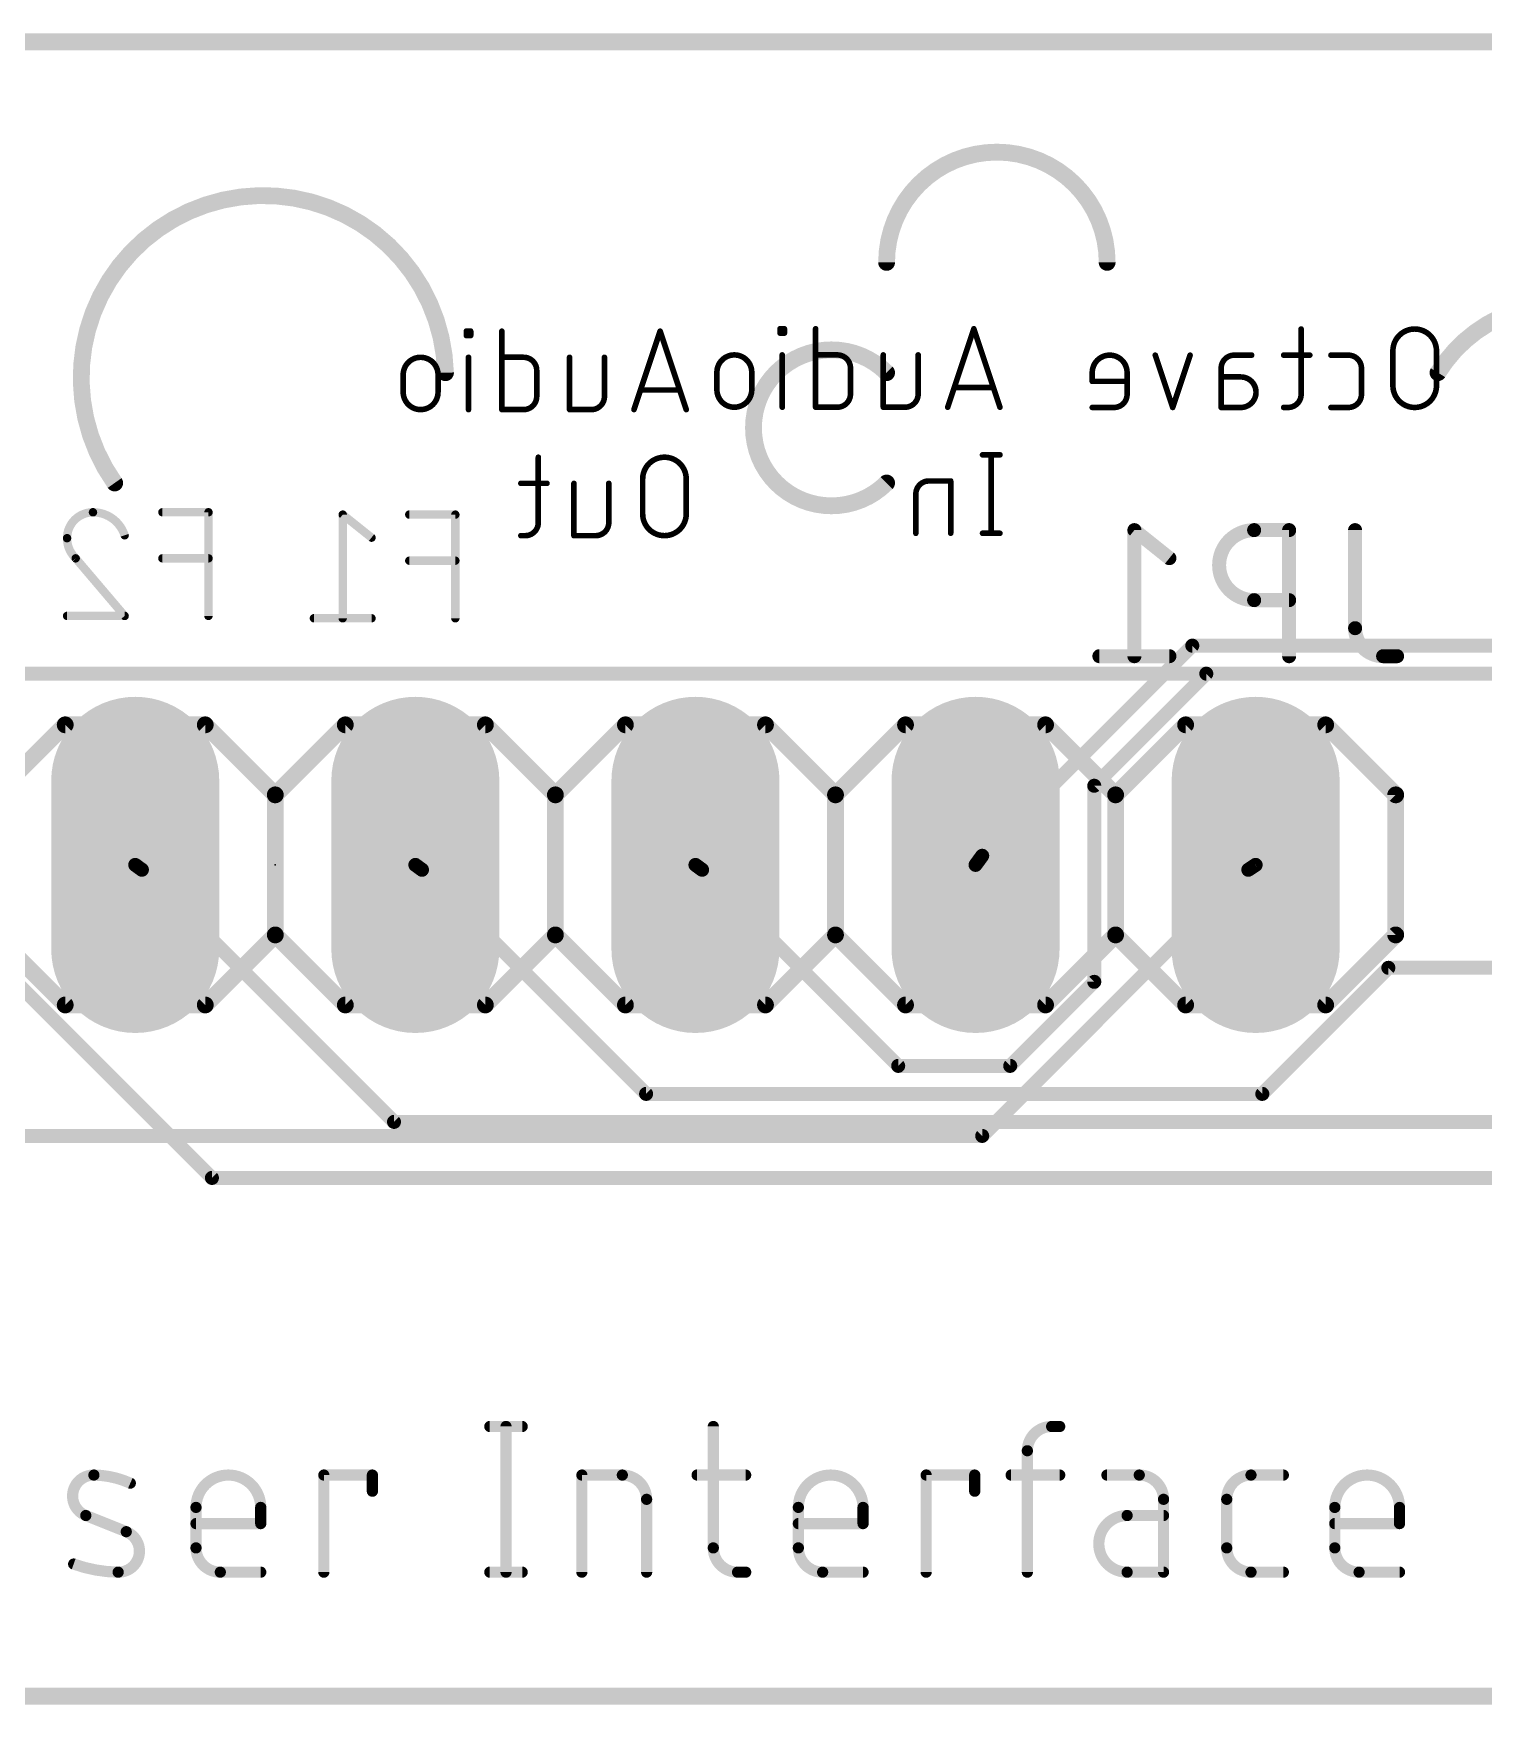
# Model space of a CAD drawing. Extents: x 0 to 140, y 0 to 15.
# Drawn here: x 70.26 to 83.41, y -0.08 to 15.08 of the extents above; entities that cross this region are included whole.
import ezdxf

# ---------------------------------------------------------------- set-up
doc = ezdxf.new("R2010")
doc.units = 0
for name, color, linetype in [('1', 12, 'CONTINUOUS'), ('16', 132, 'CONTINUOUS'), ('17', 110, 'CONTINUOUS'), ('20', 31, 'CONTINUOUS'), ('21', 253, 'CONTINUOUS'), ('22', 253, 'CONTINUOUS'), ('24', 53, 'CONTINUOUS'), ('26', 253, 'CONTINUOUS'), ('52', 253, 'CONTINUOUS')]:
    doc.layers.add(name, color=color, linetype=linetype)

# ---------------------------------------------------------------- blocks, each defined once
blk = doc.blocks.new('RECT')
blk.add_solid([(-0.5, -0.5), (0.5, -0.5), (-0.5, 0.5), (0.5, 0.5)])
blk = doc.blocks.new('LONGP100')
at = {"const_width": 1}
blk.add_lwpolyline([(-0.5, 0), (0.5, 0)], dxfattribs=at)
at = {"const_width": 0.5}
for points in [[(-0.5, 0.25, 1), (-0.5, -0.25)], [(0.5, -0.25, 1), (0.5, 0.25)]]:
    blk.add_lwpolyline(points, format="xyb", dxfattribs=at)

msp = doc.modelspace()

# ---------------------------------------------------------------- linework, layer by layer
at = {"layer": '1', "const_width": 0.127}
for points in [[(78.867, 7.62), (80.772, 9.525)], [(80.772, 9.525), (120.904, 9.525)], [(79.883, 8.255), (80.899, 9.271)], [(80.899, 9.271), (118.618, 9.271)], [(79.883, 6.477), (79.883, 8.255)], [(71.247, 7.493), (71.1866, 7.5372)], [(73.787, 7.493), (73.7266, 7.5372)], [(76.327, 7.493), (76.2666, 7.5372)], [(78.867, 7.62), (78.8066, 7.5372)], [(71.247, 7.493), (73.533, 5.207)], [(73.787, 7.493), (75.819, 5.461)], [(76.327, 7.493), (78.105, 5.715)], [(69.723, 6.858), (71.882, 4.699)], [(81.407, 5.461), (82.55, 6.604)], [(82.55, 6.604), (89.535, 6.604)], [(79.121, 5.715), (79.883, 6.477)], [(78.105, 5.715), (79.121, 5.715)], [(75.819, 5.461), (81.407, 5.461)], [(73.533, 5.207), (92.456, 5.207)], [(71.882, 4.699), (94.488, 4.699)]]:
    msp.add_lwpolyline(points, dxfattribs=at)
at = {"layer": '1', "const_width": 0.0635}
for points in [[(80.772, 9.5568, 1), (80.772, 9.4932)], [(80.7945, 9.5025, 1), (80.7495, 9.5475)], [(80.899, 9.3028, 1), (80.899, 9.2393)], [(80.9215, 9.2485, 1), (80.8765, 9.2935)], [(79.8605, 8.2775, 1), (79.9055, 8.2325)], [(79.9148, 8.255, 1), (79.8513, 8.255)], [(71.2054, 7.5628, 1), (71.1679, 7.5116)], [(73.7454, 7.5628, 1), (73.7079, 7.5116)], [(76.2854, 7.5628, 1), (76.2479, 7.5116)], [(78.781, 7.556, 1), (78.8323, 7.5185)], [(78.8445, 7.6425, 1), (78.8895, 7.5975)], [(78.8926, 7.6013, 1), (78.8414, 7.6387)], [(71.2695, 7.5155, 1), (71.2245, 7.4705)], [(71.2282, 7.4674, 1), (71.2658, 7.5186)], [(73.8095, 7.5155, 1), (73.7645, 7.4705)], [(73.7682, 7.4674, 1), (73.8058, 7.5186)], [(76.3495, 7.5155, 1), (76.3045, 7.4705)], [(76.3082, 7.4674, 1), (76.3458, 7.5186)], [(82.55, 6.6357, 1), (82.55, 6.5723)], [(82.5725, 6.5815, 1), (82.5275, 6.6265)], [(79.9055, 6.4545, 1), (79.8605, 6.4995)], [(79.8513, 6.477, 1), (79.9148, 6.477)], [(78.105, 5.7467, 1), (78.105, 5.6833)], [(78.0825, 5.6925, 1), (78.1275, 5.7375)], [(79.0985, 5.7375, 1), (79.1435, 5.6925)], [(79.121, 5.6833, 1), (79.121, 5.7467)], [(75.819, 5.4928, 1), (75.819, 5.4293)], [(75.7965, 5.4385, 1), (75.8415, 5.4835)], [(81.3845, 5.4835, 1), (81.4295, 5.4385)], [(81.407, 5.4293, 1), (81.407, 5.4928)], [(73.533, 5.2387, 1), (73.533, 5.1753)], [(73.5105, 5.1845, 1), (73.5555, 5.2295)], [(71.882, 4.7307, 1), (71.882, 4.6673)], [(71.8595, 4.6765, 1), (71.9045, 4.7215)]]:
    msp.add_lwpolyline(points, format="xyb", dxfattribs=at)
at = {"layer": '16', "const_width": 0.127}
for points in [[(67.818, 9.271), (88.773, 9.271)], [(81.28, 7.493), (81.3466, 7.5372)], [(81.28, 7.493), (78.867, 5.08)], [(78.867, 5.08), (20.955, 5.08)]]:
    msp.add_lwpolyline(points, dxfattribs=at)
at = {"layer": '16', "const_width": 0.0635}
for points in [[(81.3642, 7.5108, 1), (81.3291, 7.5637)], [(81.2624, 7.5194, 1), (81.2976, 7.4666)], [(81.3025, 7.4705, 1), (81.2575, 7.5155)], [(78.8445, 5.1025, 1), (78.8895, 5.0575)], [(78.867, 5.0483, 1), (78.867, 5.1117)]]:
    msp.add_lwpolyline(points, format="xyb", dxfattribs=at)
at = {"layer": '20', "const_width": 0.1524}
for points in [[(0, 15), (140, 15)], [(140, 0), (0, 0)]]:
    msp.add_lwpolyline(points, dxfattribs=at)
at = {"layer": '21'}
for points, const_width in [([(80, 13, 1), (78, 13)], 0.1524), ([(74, 12, 1.3476), (71, 11)], 0.1524), ([(77.9619, 13, 1), (78.0381, 13)], 0.0762), ([(79.9619, 13, 1), (80.0381, 13)], 0.0762), ([(84, 10, 1.7936), (83, 12)], 0.1524), ([(78, 12, 2.4142), (78, 11)], 0.1524), ([(73.9619, 11.9989, 1), (74.0381, 12.0011)], 0.0762), ([(77.9731, 11.9731, 1), (78.0269, 12.0269)], 0.0762), ([(82.9676, 12.02, 1), (83.0324, 11.98)], 0.0762), ([(78.0269, 10.9731, 1), (77.9731, 11.0269)], 0.0762), ([(70.9689, 10.978, 1), (71.0311, 11.022)], 0.0762), ([(74.4021, 2.4706, 1), (74.4021, 2.4198)], 0.0508), ([(74.5743, 2.4452, 1), (74.5235, 2.4452)], 0.0508), ([(74.6956, 2.4198, 1), (74.6956, 2.4706)], 0.0508), ([(76.454, 2.4452, 1), (76.4032, 2.4452)], 0.0508), ([(79.4964, 2.4452, 0.4142), (79.2763, 2.2251)], 0.1016), ([(79.4964, 2.4706, 1), (79.4964, 2.4198)], 0.0508), ([(79.4964, 2.4198, 1), (79.4964, 2.4706)], 0.0508), ([(79.5698, 2.4198, 1), (79.5698, 2.4706)], 0.0508), ([(79.3017, 2.2251, 1), (79.2509, 2.2251)], 0.0508), ([(79.2509, 2.2251, 1), (79.3017, 2.2251)], 0.0508), ([(70.8117, 2.0049, 0.8318), (70.7383, 1.6381)], 0.1016), ([(70.812, 2.0303, 1), (70.8113, 1.9795)], 0.0508), ([(71.1419, 1.9316, 0.1025), (70.8117, 2.0049)], 0.1016), ([(70.8113, 1.9795, 1), (70.812, 2.0303)], 0.0508), ([(71.1315, 1.9084, 1), (71.1523, 1.9547)], 0.0508), ([(72.3247, 1.7114, 1), (71.7377, 1.7114)], 0.1016), ([(72.9223, 2.0049, 1), (72.8715, 2.0049)], 0.0508), ([(72.8969, 2.0303, 1), (72.8969, 1.9795)], 0.0508), ([(73.3626, 2.0049, 1), (73.3118, 2.0049)], 0.0508), ([(73.3372, 1.9795, 1), (73.3372, 2.0303)], 0.0508), ([(75.2622, 2.0049, 1), (75.2114, 2.0049)], 0.0508), ([(75.2368, 2.0303, 1), (75.2368, 1.9795)], 0.0508), ([(75.8238, 1.7848, 0.4142), (75.6037, 2.0049)], 0.1016), ([(75.6037, 2.0303, 1), (75.6037, 1.9795)], 0.0508), ([(75.6037, 1.9795, 1), (75.6037, 2.0303)], 0.0508), ([(76.2818, 2.0303, 1), (76.2818, 1.9795)], 0.0508), ([(76.7221, 1.9795, 1), (76.7221, 2.0303)], 0.0508), ([(77.7867, 1.7114, 1), (77.1997, 1.7114)], 0.1016), ([(78.3843, 2.0049, 1), (78.3335, 2.0049)], 0.0508), ([(78.3589, 2.0303, 1), (78.3589, 1.9795)], 0.0508), ([(78.8246, 2.0049, 1), (78.7738, 2.0049)], 0.0508), ([(78.7992, 1.9795, 1), (78.7992, 2.0303)], 0.0508), ([(79.1295, 2.0303, 1), (79.1295, 1.9795)], 0.0508), ([(79.5698, 1.9795, 1), (79.5698, 2.0303)], 0.0508), ([(79.9978, 2.0303, 1), (79.9978, 1.9795)], 0.0508), ([(80.5115, 1.7848, 0.4142), (80.2914, 2.005)], 0.1016), ([(80.2914, 2.0303, 1), (80.2914, 1.9795)], 0.0508), ([(80.2914, 1.9795, 1), (80.2914, 2.0303)], 0.0508), ([(81.3044, 2.0049, 0.4142), (81.0843, 1.7848)], 0.1016), ([(81.3044, 2.0303, 1), (81.3044, 1.9795)], 0.0508), ([(81.3044, 1.9795, 1), (81.3044, 2.0303)], 0.0508), ([(81.5979, 1.9795, 1), (81.5979, 2.0303)], 0.0508), ([(82.6513, 1.7114, 1), (82.0643, 1.7114)], 0.1016), ([(73.3118, 1.8582, 1), (73.3626, 1.8582)], 0.0508), ([(75.8492, 1.7848, 1), (75.7984, 1.7848)], 0.0508), ([(78.7738, 1.8582, 1), (78.8246, 1.8582)], 0.0508), ([(80.5369, 1.7848, 1), (80.4861, 1.7848)], 0.0508), ([(81.1097, 1.7848, 1), (81.0589, 1.7848)], 0.0508), ([(70.7477, 1.6616, 1), (70.7289, 1.6145)], 0.0508), ([(70.7289, 1.6145, 1), (70.7477, 1.6616)], 0.0508), ([(71.7631, 1.7114, 1), (71.7123, 1.7114)], 0.0508), ([(71.7123, 1.7114, 1), (71.7631, 1.7114)], 0.0508), ([(72.3501, 1.7114, 1), (72.2993, 1.7114)], 0.0508), ([(72.2993, 1.7114, 1), (72.3501, 1.7114)], 0.0508), ([(75.7984, 1.7848, 1), (75.8492, 1.7848)], 0.0508), ([(77.2251, 1.7114, 1), (77.1743, 1.7114)], 0.0508), ([(77.1743, 1.7114, 1), (77.2251, 1.7114)], 0.0508), ([(77.8121, 1.7114, 1), (77.7613, 1.7114)], 0.0508), ([(77.7613, 1.7114, 1), (77.8121, 1.7114)], 0.0508), ([(80.1813, 1.6381, 1), (80.1813, 1.1244)], 0.1016), ([(80.1813, 1.6635, 1), (80.1813, 1.6127)], 0.0508), ([(80.1813, 1.6127, 1), (80.1813, 1.6635)], 0.0508), ([(80.4861, 1.7848, 1), (80.5369, 1.7848)], 0.0508), ([(80.5115, 1.6127, 1), (80.5115, 1.6635)], 0.0508), ([(81.0589, 1.7848, 1), (81.1097, 1.7848)], 0.0508), ([(82.0897, 1.7114, 1), (82.0389, 1.7114)], 0.0508), ([(82.0389, 1.7114, 1), (82.0897, 1.7114)], 0.0508), ([(82.6767, 1.7114, 1), (82.6259, 1.7114)], 0.0508), ([(82.6259, 1.7114, 1), (82.6767, 1.7114)], 0.0508), ([(71.0318, 1.1244, 0.8318), (71.1052, 1.4913)], 0.1016), ([(71.1146, 1.5149, 1), (71.0958, 1.4677)], 0.0508), ([(71.0958, 1.4677, 1), (71.1146, 1.5149)], 0.0508), ([(71.7377, 1.5901, 1), (71.7377, 1.5393)], 0.0508), ([(72.2993, 1.5647, 1), (72.3501, 1.5647)], 0.0508), ([(72.3247, 1.5393, 1), (72.3247, 1.5901)], 0.0508), ([(77.1997, 1.5901, 1), (77.1997, 1.5393)], 0.0508), ([(77.7613, 1.5647, 1), (77.8121, 1.5647)], 0.0508), ([(77.7867, 1.5393, 1), (77.7867, 1.5901)], 0.0508), ([(82.0643, 1.5901, 1), (82.0643, 1.5393)], 0.0508), ([(82.6259, 1.5647, 1), (82.6767, 1.5647)], 0.0508), ([(82.6513, 1.5393, 1), (82.6513, 1.5901)], 0.0508), ([(71.7377, 1.3445, 0.4142), (71.9578, 1.1244)], 0.1016), ([(71.7631, 1.3445, 1), (71.7123, 1.3445)], 0.0508), ([(71.7123, 1.3445, 1), (71.7631, 1.3445)], 0.0508), ([(76.4286, 1.3445, 0.4142), (76.6487, 1.1244)], 0.1016), ([(76.454, 1.3445, 1), (76.4032, 1.3445)], 0.0508), ([(76.4032, 1.3445, 1), (76.454, 1.3445)], 0.0508), ([(77.1997, 1.3445, 0.4142), (77.4198, 1.1244)], 0.1016), ([(77.2251, 1.3445, 1), (77.1743, 1.3445)], 0.0508), ([(77.1743, 1.3445, 1), (77.2251, 1.3445)], 0.0508), ([(81.0843, 1.3445, 0.4142), (81.3044, 1.1244)], 0.1016), ([(81.1097, 1.3445, 1), (81.0589, 1.3445)], 0.0508), ([(81.0589, 1.3445, 1), (81.1097, 1.3445)], 0.0508), ([(82.0643, 1.3445, 0.4142), (82.2844, 1.1244)], 0.1016), ([(82.0897, 1.3445, 1), (82.0389, 1.3445)], 0.0508), ([(82.0389, 1.3445, 1), (82.0897, 1.3445)], 0.0508), ([(70.6282, 1.1978, 0.083), (71.0318, 1.1244)], 0.1016), ([(70.6368, 1.2217, 1), (70.6196, 1.1739)], 0.0508), ([(71.0322, 1.1498, 1), (71.0314, 1.099)], 0.0508), ([(71.0314, 1.099, 1), (71.0322, 1.1498)], 0.0508), ([(71.9578, 1.1498, 1), (71.9578, 1.099)], 0.0508), ([(71.9578, 1.099, 1), (71.9578, 1.1498)], 0.0508), ([(72.3247, 1.099, 1), (72.3247, 1.1498)], 0.0508), ([(72.8715, 1.1244, 1), (72.9223, 1.1244)], 0.0508), ([(74.4021, 1.1498, 1), (74.4021, 1.099)], 0.0508), ([(74.5235, 1.1244, 1), (74.5743, 1.1244)], 0.0508), ([(74.6956, 1.099, 1), (74.6956, 1.1498)], 0.0508), ([(75.2114, 1.1244, 1), (75.2622, 1.1244)], 0.0508), ([(75.7984, 1.1244, 1), (75.8492, 1.1244)], 0.0508), ([(76.6487, 1.1498, 1), (76.6487, 1.099)], 0.0508), ([(76.6487, 1.099, 1), (76.6487, 1.1498)], 0.0508), ([(76.7221, 1.099, 1), (76.7221, 1.1498)], 0.0508), ([(77.4198, 1.1498, 1), (77.4198, 1.099)], 0.0508), ([(77.4198, 1.099, 1), (77.4198, 1.1498)], 0.0508), ([(77.7867, 1.099, 1), (77.7867, 1.1498)], 0.0508), ([(78.3335, 1.1244, 1), (78.3843, 1.1244)], 0.0508), ([(79.2509, 1.1244, 1), (79.3017, 1.1244)], 0.0508), ([(80.1813, 1.1498, 1), (80.1813, 1.099)], 0.0508), ([(80.1813, 1.099, 1), (80.1813, 1.1498)], 0.0508), ([(80.4861, 1.1244, 1), (80.5369, 1.1244)], 0.0508), ([(80.5115, 1.099, 1), (80.5115, 1.1498)], 0.0508), ([(81.3044, 1.1498, 1), (81.3044, 1.099)], 0.0508), ([(81.3044, 1.099, 1), (81.3044, 1.1498)], 0.0508), ([(81.5979, 1.099, 1), (81.5979, 1.1498)], 0.0508), ([(82.2844, 1.1498, 1), (82.2844, 1.099)], 0.0508), ([(82.2844, 1.099, 1), (82.2844, 1.1498)], 0.0508), ([(82.6513, 1.099, 1), (82.6513, 1.1498)], 0.0508)]:
    msp.add_lwpolyline(points, format="xyb", dxfattribs=dict(at, const_width=const_width))
at = {"layer": '21', "const_width": 0.1016}
for points in [[(74.4021, 2.4452), (74.6956, 2.4452)], [(74.5489, 2.4452), (74.5489, 1.1244)], [(76.4286, 2.4452), (76.4286, 1.3445)], [(79.4964, 2.4452), (79.5698, 2.4452)], [(79.2763, 1.1244), (79.2763, 2.2251)], [(72.8969, 1.1244), (72.8969, 2.0049)], [(72.8969, 2.0049), (73.3372, 2.0049)], [(73.3372, 2.0049), (73.3372, 1.8582)], [(75.2368, 1.1244), (75.2368, 2.0049)], [(75.2368, 2.0049), (75.6037, 2.0049)], [(76.2818, 2.0049), (76.7221, 2.0049)], [(78.3589, 1.1244), (78.3589, 2.0049)], [(78.3589, 2.0049), (78.7992, 2.0049)], [(78.7992, 2.0049), (78.7992, 1.8582)], [(79.1295, 2.0049), (79.5698, 2.0049)], [(80.2914, 2.0049), (79.9978, 2.0049)], [(81.3044, 2.0049), (81.5979, 2.0049)], [(75.8238, 1.7848), (75.8238, 1.1244)], [(80.5115, 1.1244), (80.5115, 1.7848)], [(81.0843, 1.3445), (81.0843, 1.7848)], [(71.1052, 1.4913), (70.7383, 1.6381)], [(71.7377, 1.3445), (71.7377, 1.7114)], [(72.3247, 1.7114), (72.3247, 1.5647)], [(77.1997, 1.3445), (77.1997, 1.7114)], [(77.7867, 1.7114), (77.7867, 1.5647)], [(80.5115, 1.6381), (80.1813, 1.6381)], [(82.0643, 1.3445), (82.0643, 1.7114)], [(82.6513, 1.7114), (82.6513, 1.5647)], [(72.3247, 1.5647), (71.7377, 1.5647)], [(77.7867, 1.5647), (77.1997, 1.5647)], [(82.6513, 1.5647), (82.0643, 1.5647)], [(72.3247, 1.1244), (71.9578, 1.1244)], [(74.4021, 1.1244), (74.6956, 1.1244)], [(76.6487, 1.1244), (76.7221, 1.1244)], [(77.7867, 1.1244), (77.4198, 1.1244)], [(80.1813, 1.1244), (80.5115, 1.1244)], [(81.5979, 1.1244), (81.3044, 1.1244)], [(82.6513, 1.1244), (82.2844, 1.1244)]]:
    msp.add_lwpolyline(points, dxfattribs=at)
at = {"layer": '22'}
for points, const_width in [([(74.2286, 12.3766), (74.1891, 12.3766)], 0.0508), ([(74.1891, 12.3766), (74.1891, 12.3371)], 0.0508), ([(74.1891, 12.3371), (74.2286, 12.3371)], 0.0508), ([(74.2286, 12.3371), (74.2286, 12.3766)], 0.0508), ([(74.5112, 12.3766), (74.5112, 11.6654)], 0.0508), ([(75.9462, 12.3766), (75.7091, 11.6654)], 0.0508), ([(76.1832, 11.6654), (75.9462, 12.3766)], 0.0508), ([(77.0734, 12.3983), (77.0339, 12.3983)], 0.0508), ([(77.0339, 12.3983), (77.0339, 12.3588)], 0.0508), ([(77.0339, 12.3588), (77.0734, 12.3588)], 0.0508), ([(77.0734, 12.3588), (77.0734, 12.3983)], 0.0508), ([(77.356, 12.3983), (77.356, 11.6871)], 0.0508), ([(78.791, 12.3983), (78.5539, 11.6871)], 0.0508), ([(79.028, 11.6871), (78.791, 12.3983)], 0.0508), ([(81.759, 12.396), (81.759, 11.8034)], 0.0508), ([(74.2088, 11.6654), (74.2088, 12.1396)], 0.0508), ([(74.7088, 12.1396), (74.5112, 12.1396)], 0.0508), ([(75.1252, 11.6654), (75.1252, 12.1396)], 0.0508), ([(75.4413, 12.1396), (75.4413, 11.784)], 0.0508), ([(77.0536, 11.6871), (77.0536, 12.1612)], 0.0508), ([(77.5536, 12.1612), (77.356, 12.1612)], 0.0508), ([(77.97, 11.6871), (77.97, 12.1612)], 0.0508), ([(78.2861, 12.1612), (78.2861, 11.8056)], 0.0508), ([(80.5942, 11.6848), (80.4362, 12.159)], 0.0508), ([(80.7523, 12.159), (80.5942, 11.6848)], 0.0508), ([(81.1523, 12.159), (81.3104, 12.159)], 0.0508), ([(81.838, 12.159), (81.6009, 12.159)], 0.0508), ([(82.1875, 12.159), (82.0294, 12.159)], 0.0508), ([(82.5912, 12.1985), (82.5912, 11.8824)], 0.0508), ([(82.9863, 11.8824), (82.9863, 12.1985)], 0.0508), ([(73.6165, 11.9815), (73.6165, 11.8235)], 0.0508), ([(73.9325, 11.8235), (73.9325, 11.9815)], 0.0508), ([(74.8273, 11.784), (74.8273, 12.021)], 0.0508), ([(76.4612, 12.0032), (76.4612, 11.8451)], 0.0508), ([(76.7773, 11.8451), (76.7773, 12.0032)], 0.0508), ([(77.6721, 11.8056), (77.6721, 12.0427)], 0.0508), ([(79.8647, 12.0009), (79.8647, 11.9219)], 0.0508), ([(80.1808, 11.8034), (80.1808, 12.0009)], 0.0508), ([(81.0338, 11.6848), (81.0338, 12.0404)], 0.0508), ([(81.0338, 11.9614), (81.2116, 11.9614)], 0.0508), ([(82.306, 11.8034), (82.306, 12.0404)], 0.0508), ([(75.7684, 11.8432), (76.124, 11.8432)], 0.0508), ([(78.6132, 11.8649), (78.9688, 11.8649)], 0.0508), ([(79.8647, 11.9219), (80.1808, 11.9219)], 0.0508), ([(74.5112, 11.6654), (74.7088, 11.6654)], 0.0508), ([(75.3228, 11.6654), (75.1252, 11.6654)], 0.0508), ([(77.356, 11.6871), (77.5536, 11.6871)], 0.0508), ([(78.1675, 11.6871), (77.97, 11.6871)], 0.0508), ([(79.8647, 11.6848), (80.0623, 11.6848)], 0.0508), ([(81.2116, 11.6848), (81.0338, 11.6848)], 0.0508), ([(81.6404, 11.6848), (81.6009, 11.6848)], 0.0508), ([(82.0294, 11.6848), (82.1875, 11.6848)], 0.0508), ([(74.8416, 11.2336), (74.8416, 10.641)], 0.0508), ([(79.028, 11.2553), (78.87, 11.2553)], 0.0508), ([(78.949, 11.2553), (78.949, 10.5441)], 0.0508), ([(75.7881, 11.0361), (75.7881, 10.72)], 0.0508), ([(76.1832, 10.72), (76.1832, 11.0361)], 0.0508), ([(74.9206, 10.9966), (74.6835, 10.9966)], 0.0508), ([(75.1647, 10.5224), (75.1647, 10.9966)], 0.0508), ([(75.4808, 10.9966), (75.4808, 10.641)], 0.0508), ([(78.2652, 10.8997), (78.2652, 10.5441)], 0.0508), ([(78.5813, 11.0182), (78.3837, 11.0182)], 0.0508), ([(78.5813, 10.5441), (78.5813, 11.0182)], 0.0508), ([(71.8508, 10.7344), (71.4331, 10.7344)], 0.0762), ([(71.8508, 9.7946), (71.8508, 10.7344)], 0.0762), ([(73.3291, 10.5044), (73.0681, 10.7132)], 0.0762), ([(73.0681, 10.7132), (73.0681, 9.7734)], 0.0762), ([(74.0894, 10.7132), (73.6717, 10.7132)], 0.0762), ([(74.0894, 9.7734), (74.0894, 10.7132)], 0.0762), ([(74.723, 10.5224), (74.6835, 10.5224)], 0.0508), ([(75.3623, 10.5224), (75.1647, 10.5224)], 0.0508), ([(79.028, 10.5441), (78.87, 10.5441)], 0.0508), ([(70.6467, 10.3167), (71.0905, 9.7946)], 0.0762), ([(71.8508, 10.3167), (71.4331, 10.3167)], 0.0762), ([(74.0894, 10.2955), (73.6717, 10.2955)], 0.0762), ([(71.0905, 9.7946), (70.5684, 9.7946)], 0.0762), ([(73.3291, 9.7734), (72.807, 9.7734)], 0.0762), ([(70.5516, 8.8072), (69.9166, 8.1722)], 0.1524), ([(71.8216, 8.8072), (70.5516, 8.8072)], 0.1524), ([(72.4566, 8.1722), (71.8216, 8.8072)], 0.1524), ([(73.0916, 8.8072), (72.4566, 8.1722)], 0.1524), ([(74.3616, 8.8072), (73.0916, 8.8072)], 0.1524), ([(74.3616, 8.8072), (74.9966, 8.1722)], 0.1524), ([(75.6316, 8.8072), (74.9966, 8.1722)], 0.1524), ([(76.9016, 8.8072), (75.6316, 8.8072)], 0.1524), ([(77.5366, 8.1722), (76.9016, 8.8072)], 0.1524), ([(78.1716, 8.8072), (77.5366, 8.1722)], 0.1524), ([(79.4416, 8.8072), (78.1716, 8.8072)], 0.1524), ([(80.0766, 8.1722), (79.4416, 8.8072)], 0.1524), ([(80.7116, 8.8072), (80.0766, 8.1722)], 0.1524), ([(81.9816, 8.8072), (80.7116, 8.8072)], 0.1524), ([(81.9816, 8.8072), (82.6166, 8.1722)], 0.1524), ([(72.4566, 8.1722), (72.4566, 6.9022)], 0.1524), ([(74.9966, 8.1722), (74.9966, 6.9022)], 0.1524), ([(77.5366, 8.1722), (77.5366, 6.9022)], 0.1524), ([(80.0766, 8.1722), (80.0766, 6.9022)], 0.1524), ([(82.6166, 8.1722), (82.6166, 6.9022)], 0.1524), ([(69.9166, 6.9022), (70.5516, 6.2672)], 0.1524), ([(71.8216, 6.2672), (72.4566, 6.9022)], 0.1524), ([(72.4566, 6.9022), (73.0916, 6.2672)], 0.1524), ([(74.9966, 6.9022), (74.3616, 6.2672)], 0.1524), ([(74.9966, 6.9022), (75.6316, 6.2672)], 0.1524), ([(76.9016, 6.2672), (77.5366, 6.9022)], 0.1524), ([(77.5366, 6.9022), (78.1716, 6.2672)], 0.1524), ([(79.4416, 6.2672), (80.0766, 6.9022)], 0.1524), ([(80.0766, 6.9022), (80.7116, 6.2672)], 0.1524), ([(82.6166, 6.9022), (81.9816, 6.2672)], 0.1524), ([(70.5516, 6.2672), (71.8216, 6.2672)], 0.1524), ([(73.0916, 6.2672), (74.3616, 6.2672)], 0.1524), ([(75.6316, 6.2672), (76.9016, 6.2672)], 0.1524), ([(78.1716, 6.2672), (79.4416, 6.2672)], 0.1524), ([(80.7116, 6.2672), (81.9816, 6.2672)], 0.1524)]:
    msp.add_lwpolyline(points, dxfattribs=dict(at, const_width=const_width))
for points, const_width in [([(74.1891, 12.3893, 1), (74.1891, 12.3639)], 0.0254), ([(74.2018, 12.3766, 1), (74.1764, 12.3766)], 0.0254), ([(74.1891, 12.3498, 1), (74.1891, 12.3244)], 0.0254), ([(74.1764, 12.3371, 1), (74.2018, 12.3371)], 0.0254), ([(74.2413, 12.3766, 1), (74.2159, 12.3766)], 0.0254), ([(74.2159, 12.3371, 1), (74.2413, 12.3371)], 0.0254), ([(74.2286, 12.3639, 1), (74.2286, 12.3893)], 0.0254), ([(74.2286, 12.3244, 1), (74.2286, 12.3498)], 0.0254), ([(74.5239, 12.3766, 1), (74.4985, 12.3766)], 0.0254), ([(75.9582, 12.3807, 1), (75.9341, 12.3726)], 0.0254), ([(75.9582, 12.3726, 1), (75.9341, 12.3807)], 0.0254), ([(77.0339, 12.411, 1), (77.0339, 12.3856)], 0.0254), ([(77.0466, 12.3983, 1), (77.0212, 12.3983)], 0.0254), ([(77.0339, 12.3715, 1), (77.0339, 12.3461)], 0.0254), ([(77.0212, 12.3588, 1), (77.0466, 12.3588)], 0.0254), ([(77.0861, 12.3983, 1), (77.0607, 12.3983)], 0.0254), ([(77.0607, 12.3588, 1), (77.0861, 12.3588)], 0.0254), ([(77.0734, 12.3856, 1), (77.0734, 12.411)], 0.0254), ([(77.0734, 12.3461, 1), (77.0734, 12.3715)], 0.0254), ([(77.3687, 12.3983, 1), (77.3433, 12.3983)], 0.0254), ([(78.803, 12.4023, 1), (78.7789, 12.3943)], 0.0254), ([(78.803, 12.3943, 1), (78.7789, 12.4023)], 0.0254), ([(81.7717, 12.396, 1), (81.7463, 12.396)], 0.0254), ([(82.9863, 12.1985, 1), (82.5912, 12.1985)], 0.0508), ([(73.9325, 11.9815, 1), (73.6165, 11.9815)], 0.0508), ([(74.2215, 12.1396, 1), (74.1961, 12.1396)], 0.0254), ([(74.5112, 12.1523, 1), (74.5112, 12.1269)], 0.0254), ([(74.8273, 12.021, 0.4142), (74.7088, 12.1396)], 0.0508), ([(74.7088, 12.1523, 1), (74.7088, 12.1269)], 0.0254), ([(74.7088, 12.1269, 1), (74.7088, 12.1523)], 0.0254), ([(75.1379, 12.1396, 1), (75.1125, 12.1396)], 0.0254), ([(75.454, 12.1396, 1), (75.4286, 12.1396)], 0.0254), ([(76.7773, 12.0032, 1), (76.4612, 12.0032)], 0.0508), ([(77.0663, 12.1612, 1), (77.0409, 12.1612)], 0.0254), ([(77.356, 12.1739, 1), (77.356, 12.1485)], 0.0254), ([(77.6721, 12.0427, 0.4142), (77.5536, 12.1612)], 0.0508), ([(77.5536, 12.1739, 1), (77.5536, 12.1485)], 0.0254), ([(77.5536, 12.1485, 1), (77.5536, 12.1739)], 0.0254), ([(77.9827, 12.1612, 1), (77.9573, 12.1612)], 0.0254), ([(78.2988, 12.1612, 1), (78.2734, 12.1612)], 0.0254), ([(80.1808, 12.0009, 1), (79.8647, 12.0009)], 0.0508), ([(80.4482, 12.163, 1), (80.4241, 12.1549)], 0.0254), ([(80.7643, 12.1549, 1), (80.7402, 12.163)], 0.0254), ([(81.1523, 12.159, 0.4142), (81.0338, 12.0404)], 0.0508), ([(81.1523, 12.1717, 1), (81.1523, 12.1463)], 0.0254), ([(81.1523, 12.1463, 1), (81.1523, 12.1717)], 0.0254), ([(81.3104, 12.1463, 1), (81.3104, 12.1717)], 0.0254), ([(81.6009, 12.1717, 1), (81.6009, 12.1463)], 0.0254), ([(81.838, 12.1463, 1), (81.838, 12.1717)], 0.0254), ([(82.0294, 12.1717, 1), (82.0294, 12.1463)], 0.0254), ([(82.306, 12.0404, 0.4142), (82.1875, 12.159)], 0.0508), ([(82.1875, 12.1717, 1), (82.1875, 12.1463)], 0.0254), ([(82.1875, 12.1463, 1), (82.1875, 12.1717)], 0.0254), ([(82.6039, 12.1985, 1), (82.5785, 12.1985)], 0.0254), ([(82.5785, 12.1985, 1), (82.6039, 12.1985)], 0.0254), ([(82.999, 12.1985, 1), (82.9736, 12.1985)], 0.0254), ([(82.9736, 12.1985, 1), (82.999, 12.1985)], 0.0254), ([(73.6291, 11.9815, 1), (73.6038, 11.9815)], 0.0254), ([(73.6038, 11.9815, 1), (73.6291, 11.9815)], 0.0254), ([(73.9452, 11.9815, 1), (73.9198, 11.9815)], 0.0254), ([(73.9198, 11.9815, 1), (73.9452, 11.9815)], 0.0254), ([(74.84, 12.021, 1), (74.8146, 12.021)], 0.0254), ([(74.8146, 12.021, 1), (74.84, 12.021)], 0.0254), ([(76.4739, 12.0032, 1), (76.4485, 12.0032)], 0.0254), ([(76.4485, 12.0032, 1), (76.4739, 12.0032)], 0.0254), ([(76.79, 12.0032, 1), (76.7646, 12.0032)], 0.0254), ([(76.7646, 12.0032, 1), (76.79, 12.0032)], 0.0254), ([(77.6848, 12.0427, 1), (77.6594, 12.0427)], 0.0254), ([(77.6594, 12.0427, 1), (77.6848, 12.0427)], 0.0254), ([(79.8774, 12.0009, 1), (79.852, 12.0009)], 0.0254), ([(79.852, 12.0009, 1), (79.8774, 12.0009)], 0.0254), ([(80.1935, 12.0009, 1), (80.1681, 12.0009)], 0.0254), ([(80.1681, 12.0009, 1), (80.1935, 12.0009)], 0.0254), ([(81.0465, 12.0404, 1), (81.0211, 12.0404)], 0.0254), ([(81.0211, 12.0404, 1), (81.0465, 12.0404)], 0.0254), ([(81.0338, 11.9741, 1), (81.0338, 11.9487)], 0.0254), ([(81.2116, 11.6848, 1), (81.2116, 11.9614)], 0.0508), ([(81.2116, 11.9741, 1), (81.2116, 11.9487)], 0.0254), ([(81.2116, 11.9487, 1), (81.2116, 11.9741)], 0.0254), ([(82.3187, 12.0404, 1), (82.2933, 12.0404)], 0.0254), ([(82.2933, 12.0404, 1), (82.3187, 12.0404)], 0.0254), ([(73.6165, 11.8235, 1), (73.9325, 11.8235)], 0.0508), ([(73.6291, 11.8235, 1), (73.6038, 11.8235)], 0.0254), ([(73.6038, 11.8235, 1), (73.6291, 11.8235)], 0.0254), ([(73.9452, 11.8235, 1), (73.9198, 11.8235)], 0.0254), ([(73.9198, 11.8235, 1), (73.9452, 11.8235)], 0.0254), ([(75.7684, 11.8559, 1), (75.7684, 11.8305)], 0.0254), ([(76.124, 11.8305, 1), (76.124, 11.8559)], 0.0254), ([(76.4612, 11.8451, 1), (76.7773, 11.8451)], 0.0508), ([(76.4739, 11.8451, 1), (76.4485, 11.8451)], 0.0254), ([(76.4485, 11.8451, 1), (76.4739, 11.8451)], 0.0254), ([(76.79, 11.8451, 1), (76.7646, 11.8451)], 0.0254), ([(76.7646, 11.8451, 1), (76.79, 11.8451)], 0.0254), ([(77.5536, 11.6871, 0.4142), (77.6721, 11.8056)], 0.0508), ([(77.6848, 11.8056, 1), (77.6594, 11.8056)], 0.0254), ([(78.1675, 11.6871, 0.4142), (78.2861, 11.8056)], 0.0508), ([(78.2988, 11.8056, 1), (78.2734, 11.8056)], 0.0254), ([(78.6132, 11.8776, 1), (78.6132, 11.8522)], 0.0254), ([(78.9688, 11.8522, 1), (78.9688, 11.8776)], 0.0254), ([(79.8647, 11.9346, 1), (79.8647, 11.9092)], 0.0254), ([(79.852, 11.9219, 1), (79.8774, 11.9219)], 0.0254), ([(80.0623, 11.6848, 0.4142), (80.1808, 11.8034)], 0.0508), ([(80.1935, 11.8034, 1), (80.1681, 11.8034)], 0.0254), ([(80.1808, 11.9092, 1), (80.1808, 11.9346)], 0.0254), ([(81.6404, 11.6848, 0.4142), (81.759, 11.8034)], 0.0508), ([(81.7717, 11.8034, 1), (81.7463, 11.8034)], 0.0254), ([(82.1875, 11.6848, 0.4142), (82.306, 11.8034)], 0.0508), ([(82.3187, 11.8034, 1), (82.2933, 11.8034)], 0.0254), ([(82.5912, 11.8824, 1), (82.9863, 11.8824)], 0.0508), ([(82.6039, 11.8824, 1), (82.5785, 11.8824)], 0.0254), ([(82.5785, 11.8824, 1), (82.6039, 11.8824)], 0.0254), ([(82.999, 11.8824, 1), (82.9736, 11.8824)], 0.0254), ([(82.9736, 11.8824, 1), (82.999, 11.8824)], 0.0254), ([(74.1961, 11.6654, 1), (74.2215, 11.6654)], 0.0254), ([(74.5112, 11.6781, 1), (74.5112, 11.6527)], 0.0254), ([(74.4985, 11.6654, 1), (74.5239, 11.6654)], 0.0254), ([(74.7088, 11.6654, 0.4142), (74.8273, 11.784)], 0.0508), ([(74.7088, 11.6781, 1), (74.7088, 11.6527)], 0.0254), ([(74.7088, 11.6527, 1), (74.7088, 11.6781)], 0.0254), ([(74.84, 11.784, 1), (74.8146, 11.784)], 0.0254), ([(74.8146, 11.784, 1), (74.84, 11.784)], 0.0254), ([(75.1252, 11.6781, 1), (75.1252, 11.6527)], 0.0254), ([(75.1125, 11.6654, 1), (75.1379, 11.6654)], 0.0254), ([(75.3228, 11.6654, 0.4142), (75.4413, 11.784)], 0.0508), ([(75.3228, 11.6781, 1), (75.3228, 11.6527)], 0.0254), ([(75.3228, 11.6527, 1), (75.3228, 11.6781)], 0.0254), ([(75.454, 11.784, 1), (75.4286, 11.784)], 0.0254), ([(75.4286, 11.784, 1), (75.454, 11.784)], 0.0254), ([(75.6971, 11.6695, 1), (75.7212, 11.6614)], 0.0254), ([(76.1712, 11.6614, 1), (76.1953, 11.6695)], 0.0254), ([(77.0409, 11.6871, 1), (77.0663, 11.6871)], 0.0254), ([(77.356, 11.6998, 1), (77.356, 11.6744)], 0.0254), ([(77.3433, 11.6871, 1), (77.3687, 11.6871)], 0.0254), ([(77.5536, 11.6998, 1), (77.5536, 11.6744)], 0.0254), ([(77.5536, 11.6744, 1), (77.5536, 11.6998)], 0.0254), ([(77.6594, 11.8056, 1), (77.6848, 11.8056)], 0.0254), ([(77.97, 11.6998, 1), (77.97, 11.6744)], 0.0254), ([(77.9573, 11.6871, 1), (77.9827, 11.6871)], 0.0254), ([(78.1675, 11.6998, 1), (78.1675, 11.6744)], 0.0254), ([(78.1675, 11.6744, 1), (78.1675, 11.6998)], 0.0254), ([(78.2734, 11.8056, 1), (78.2988, 11.8056)], 0.0254), ([(78.5419, 11.6911, 1), (78.566, 11.6831)], 0.0254), ([(79.016, 11.6831, 1), (79.0401, 11.6911)], 0.0254), ([(79.8647, 11.6975, 1), (79.8647, 11.6721)], 0.0254), ([(80.0623, 11.6975, 1), (80.0623, 11.6721)], 0.0254), ([(80.0623, 11.6721, 1), (80.0623, 11.6975)], 0.0254), ([(80.1681, 11.8034, 1), (80.1935, 11.8034)], 0.0254), ([(80.5822, 11.6888, 1), (80.6063, 11.6808)], 0.0254), ([(80.5822, 11.6808, 1), (80.6063, 11.6888)], 0.0254), ([(81.0338, 11.6975, 1), (81.0338, 11.6721)], 0.0254), ([(81.0211, 11.6848, 1), (81.0465, 11.6848)], 0.0254), ([(81.2116, 11.6975, 1), (81.2116, 11.6721)], 0.0254), ([(81.2116, 11.6721, 1), (81.2116, 11.6975)], 0.0254), ([(81.6009, 11.6975, 1), (81.6009, 11.6721)], 0.0254), ([(81.6404, 11.6975, 1), (81.6404, 11.6721)], 0.0254), ([(81.6404, 11.6721, 1), (81.6404, 11.6975)], 0.0254), ([(81.7463, 11.8034, 1), (81.7717, 11.8034)], 0.0254), ([(82.0294, 11.6975, 1), (82.0294, 11.6721)], 0.0254), ([(82.1875, 11.6975, 1), (82.1875, 11.6721)], 0.0254), ([(82.1875, 11.6721, 1), (82.1875, 11.6975)], 0.0254), ([(82.2933, 11.8034, 1), (82.3187, 11.8034)], 0.0254), ([(74.8543, 11.2336, 1), (74.8289, 11.2336)], 0.0254), ([(76.1832, 11.0361, 1), (75.7881, 11.0361)], 0.0508), ([(78.87, 11.268, 1), (78.87, 11.2426)], 0.0254), ([(78.9617, 11.2553, 1), (78.9363, 11.2553)], 0.0254), ([(79.028, 11.2426, 1), (79.028, 11.268)], 0.0254), ([(75.8008, 11.0361, 1), (75.7754, 11.0361)], 0.0254), ([(76.1959, 11.0361, 1), (76.1705, 11.0361)], 0.0254), ([(74.6835, 11.0093, 1), (74.6835, 10.9839)], 0.0254), ([(74.9206, 10.9839, 1), (74.9206, 11.0093)], 0.0254), ([(75.1774, 10.9966, 1), (75.152, 10.9966)], 0.0254), ([(75.4935, 10.9966, 1), (75.4681, 10.9966)], 0.0254), ([(75.7754, 11.0361, 1), (75.8008, 11.0361)], 0.0254), ([(76.1705, 11.0361, 1), (76.1959, 11.0361)], 0.0254), ([(78.3837, 11.0182, 0.4142), (78.2652, 10.8997)], 0.0508), ([(78.2779, 10.8997, 1), (78.2525, 10.8997)], 0.0254), ([(78.2525, 10.8997, 1), (78.2779, 10.8997)], 0.0254), ([(78.3837, 11.0309, 1), (78.3837, 11.0055)], 0.0254), ([(78.3837, 11.0055, 1), (78.3837, 11.0309)], 0.0254), ([(78.594, 11.0182, 1), (78.5686, 11.0182)], 0.0254), ([(78.5813, 11.0055, 1), (78.5813, 11.0309)], 0.0254), ([(70.8034, 10.7344, 0.4142), (70.5684, 10.4995)], 0.0762), ([(70.8034, 10.7535, 1), (70.8034, 10.7154)], 0.0381), ([(71.0905, 10.5256, 0.3252), (70.8034, 10.7344)], 0.0762), ([(70.8034, 10.7154, 1), (70.8034, 10.7535)], 0.0381), ([(71.4331, 10.7535, 1), (71.4331, 10.7154)], 0.0381), ([(71.8698, 10.7344, 1), (71.8317, 10.7344)], 0.0381), ([(71.8508, 10.7154, 1), (71.8508, 10.7535)], 0.0381), ([(73.08, 10.7281, 1), (73.0562, 10.6983)], 0.0381), ([(73.0871, 10.7132, 1), (73.049, 10.7132)], 0.0381), ([(73.6717, 10.7323, 1), (73.6717, 10.6942)], 0.0381), ([(74.1084, 10.7132, 1), (74.0703, 10.7132)], 0.0381), ([(74.0894, 10.6942, 1), (74.0894, 10.7323)], 0.0381), ([(74.723, 10.5224, 0.4142), (74.8416, 10.641)], 0.0508), ([(74.8543, 10.641, 1), (74.8289, 10.641)], 0.0254), ([(74.8289, 10.641, 1), (74.8543, 10.641)], 0.0254), ([(75.3623, 10.5224, 0.4142), (75.4808, 10.641)], 0.0508), ([(75.4935, 10.641, 1), (75.4681, 10.641)], 0.0254), ([(75.4681, 10.641, 1), (75.4935, 10.641)], 0.0254), ([(75.7881, 10.72, 1), (76.1832, 10.72)], 0.0508), ([(75.8008, 10.72, 1), (75.7754, 10.72)], 0.0254), ([(75.7754, 10.72, 1), (75.8008, 10.72)], 0.0254), ([(76.1959, 10.72, 1), (76.1705, 10.72)], 0.0254), ([(76.1705, 10.72, 1), (76.1959, 10.72)], 0.0254), ([(70.5684, 10.4995, 0.2053), (70.6467, 10.3167)], 0.0762), ([(70.5875, 10.4995, 1), (70.5494, 10.4995)], 0.0381), ([(70.5494, 10.4995, 1), (70.5875, 10.4995)], 0.0381), ([(71.0724, 10.5197, 1), (71.1086, 10.5315)], 0.0381), ([(73.3172, 10.4895, 1), (73.341, 10.5192)], 0.0381), ([(74.6835, 10.5351, 1), (74.6835, 10.5097)], 0.0254), ([(74.723, 10.5351, 1), (74.723, 10.5097)], 0.0254), ([(74.723, 10.5097, 1), (74.723, 10.5351)], 0.0254), ([(75.1647, 10.5351, 1), (75.1647, 10.5097)], 0.0254), ([(75.152, 10.5224, 1), (75.1774, 10.5224)], 0.0254), ([(75.3623, 10.5351, 1), (75.3623, 10.5097)], 0.0254), ([(75.3623, 10.5097, 1), (75.3623, 10.5351)], 0.0254), ([(78.2525, 10.5441, 1), (78.2779, 10.5441)], 0.0254), ([(78.5686, 10.5441, 1), (78.594, 10.5441)], 0.0254), ([(78.87, 10.5568, 1), (78.87, 10.5314)], 0.0254), ([(78.9363, 10.5441, 1), (78.9617, 10.5441)], 0.0254), ([(79.028, 10.5314, 1), (79.028, 10.5568)], 0.0254), ([(70.6612, 10.3291, 1), (70.6322, 10.3044)], 0.0381), ([(70.6336, 10.303, 1), (70.6599, 10.3305)], 0.0381), ([(71.4331, 10.3358, 1), (71.4331, 10.2977)], 0.0381), ([(71.8508, 10.2977, 1), (71.8508, 10.3358)], 0.0381), ([(73.6717, 10.3146, 1), (73.6717, 10.2765)], 0.0381), ([(74.0894, 10.2765, 1), (74.0894, 10.3146)], 0.0381), ([(70.5684, 9.8137, 1), (70.5684, 9.7756)], 0.0381), ([(71.076, 9.7823, 1), (71.105, 9.807)], 0.0381), ([(71.0905, 9.7756, 1), (71.0905, 9.8137)], 0.0381), ([(71.8317, 9.7946, 1), (71.8698, 9.7946)], 0.0381), ([(72.807, 9.7925, 1), (72.807, 9.7544)], 0.0381), ([(73.049, 9.7734, 1), (73.0871, 9.7734)], 0.0381), ([(73.3291, 9.7544, 1), (73.3291, 9.7925)], 0.0381), ([(74.0703, 9.7734, 1), (74.1084, 9.7734)], 0.0381), ([(70.5516, 8.8453, 1), (70.5516, 8.7691)], 0.0762), ([(70.5786, 8.7803, 1), (70.5247, 8.8342)], 0.0762), ([(71.8486, 8.8342, 1), (71.7947, 8.7803)], 0.0762), ([(71.8216, 8.7691, 1), (71.8216, 8.8453)], 0.0762), ([(73.0916, 8.8453, 1), (73.0916, 8.7691)], 0.0762), ([(73.1186, 8.7803, 1), (73.0647, 8.8342)], 0.0762), ([(74.3886, 8.8342, 1), (74.3347, 8.7803)], 0.0762), ([(74.3616, 8.7691, 1), (74.3616, 8.8453)], 0.0762), ([(75.6316, 8.8453, 1), (75.6316, 8.7691)], 0.0762), ([(75.6586, 8.7803, 1), (75.6047, 8.8342)], 0.0762), ([(76.9286, 8.8342, 1), (76.8747, 8.7803)], 0.0762), ([(76.9016, 8.7691, 1), (76.9016, 8.8453)], 0.0762), ([(78.1716, 8.8453, 1), (78.1716, 8.7691)], 0.0762), ([(78.1986, 8.7803, 1), (78.1447, 8.8342)], 0.0762), ([(79.4686, 8.8342, 1), (79.4147, 8.7803)], 0.0762), ([(79.4416, 8.7691, 1), (79.4416, 8.8453)], 0.0762), ([(80.7116, 8.8453, 1), (80.7116, 8.7691)], 0.0762), ([(80.7386, 8.7803, 1), (80.6847, 8.8342)], 0.0762), ([(82.0086, 8.8342, 1), (81.9547, 8.7803)], 0.0762), ([(81.9816, 8.7691, 1), (81.9816, 8.8453)], 0.0762), ([(72.4947, 8.1722, 1), (72.4185, 8.1722)], 0.0762), ([(72.4297, 8.1992, 1), (72.4836, 8.1453)], 0.0762), ([(72.4297, 8.1453, 1), (72.4836, 8.1992)], 0.0762), ([(75.0347, 8.1722, 1), (74.9585, 8.1722)], 0.0762), ([(74.9697, 8.1992, 1), (75.0236, 8.1453)], 0.0762), ([(74.9697, 8.1453, 1), (75.0236, 8.1992)], 0.0762), ([(77.5747, 8.1722, 1), (77.4985, 8.1722)], 0.0762), ([(77.5097, 8.1992, 1), (77.5636, 8.1453)], 0.0762), ([(77.5097, 8.1453, 1), (77.5636, 8.1992)], 0.0762), ([(80.1147, 8.1722, 1), (80.0385, 8.1722)], 0.0762), ([(80.0497, 8.1992, 1), (80.1036, 8.1453)], 0.0762), ([(80.0497, 8.1453, 1), (80.1036, 8.1992)], 0.0762), ([(82.6547, 8.1722, 1), (82.5785, 8.1722)], 0.0762), ([(82.5897, 8.1453, 1), (82.6436, 8.1992)], 0.0762), ([(72.4836, 6.9292, 1), (72.4297, 6.8753)], 0.0762), ([(72.4836, 6.8753, 1), (72.4297, 6.9292)], 0.0762), ([(75.0236, 6.9292, 1), (74.9697, 6.8753)], 0.0762), ([(75.0236, 6.8753, 1), (74.9697, 6.9292)], 0.0762), ([(77.5636, 6.9292, 1), (77.5097, 6.8753)], 0.0762), ([(77.5636, 6.8753, 1), (77.5097, 6.9292)], 0.0762), ([(80.1036, 6.9292, 1), (80.0497, 6.8753)], 0.0762), ([(80.1036, 6.8753, 1), (80.0497, 6.9292)], 0.0762), ([(82.6436, 6.8753, 1), (82.5897, 6.9292)], 0.0762), ([(72.4185, 6.9022, 1), (72.4947, 6.9022)], 0.0762), ([(74.9585, 6.9022, 1), (75.0347, 6.9022)], 0.0762), ([(77.4985, 6.9022, 1), (77.5747, 6.9022)], 0.0762), ([(80.0385, 6.9022, 1), (80.1147, 6.9022)], 0.0762), ([(82.5785, 6.9022, 1), (82.6547, 6.9022)], 0.0762), ([(70.5516, 6.3053, 1), (70.5516, 6.2291)], 0.0762), ([(70.5247, 6.2403, 1), (70.5786, 6.2942)], 0.0762), ([(71.7947, 6.2942, 1), (71.8486, 6.2403)], 0.0762), ([(71.8216, 6.2291, 1), (71.8216, 6.3053)], 0.0762), ([(73.0916, 6.3053, 1), (73.0916, 6.2291)], 0.0762), ([(73.0647, 6.2403, 1), (73.1186, 6.2942)], 0.0762), ([(74.3347, 6.2942, 1), (74.3886, 6.2403)], 0.0762), ([(74.3616, 6.2291, 1), (74.3616, 6.3053)], 0.0762), ([(75.6316, 6.3053, 1), (75.6316, 6.2291)], 0.0762), ([(75.6047, 6.2403, 1), (75.6586, 6.2942)], 0.0762), ([(76.8747, 6.2942, 1), (76.9286, 6.2403)], 0.0762), ([(76.9016, 6.2291, 1), (76.9016, 6.3053)], 0.0762), ([(78.1716, 6.3053, 1), (78.1716, 6.2291)], 0.0762), ([(78.1447, 6.2403, 1), (78.1986, 6.2942)], 0.0762), ([(79.4147, 6.2942, 1), (79.4686, 6.2403)], 0.0762), ([(79.4416, 6.2291, 1), (79.4416, 6.3053)], 0.0762), ([(80.7116, 6.3053, 1), (80.7116, 6.2291)], 0.0762), ([(80.6847, 6.2403, 1), (80.7386, 6.2942)], 0.0762), ([(81.9547, 6.2942, 1), (82.0086, 6.2403)], 0.0762), ([(81.9816, 6.2291, 1), (81.9816, 6.3053)], 0.0762)]:
    msp.add_lwpolyline(points, format="xyb", dxfattribs=dict(at, const_width=const_width))
at = {"layer": '24'}
msp.add_point((72.4566, 7.5372), dxfattribs=at)
at = {"layer": '26', "const_width": 0.127}
for points in [[(80.5645, 10.3185), (80.2469, 10.5725)], [(80.2469, 10.5725), (80.2469, 9.4295)], [(81.6503, 10.5725), (81.3328, 10.5725)], [(81.6503, 9.4295), (81.6503, 10.5725)], [(82.2483, 10.5725), (82.2483, 9.6835)], [(81.3328, 9.9375), (81.6503, 9.9375)], [(80.5645, 9.4295), (79.9295, 9.4295)], [(82.5023, 9.4295), (82.6293, 9.4295)]]:
    msp.add_lwpolyline(points, dxfattribs=at)
at = {"layer": '26'}
for points, const_width in [([(80.2668, 10.5973, 1), (80.2271, 10.5477)], 0.0635), ([(80.2787, 10.5725, 1), (80.2152, 10.5725)], 0.0635), ([(81.3328, 10.5725, 1), (81.3328, 9.9375)], 0.127), ([(81.3328, 10.6043, 1), (81.3328, 10.5408)], 0.0635), ([(81.3328, 10.5408, 1), (81.3328, 10.6043)], 0.0635), ([(81.6821, 10.5725, 1), (81.6185, 10.5725)], 0.0635), ([(81.6503, 10.5408, 1), (81.6503, 10.6043)], 0.0635), ([(82.2801, 10.5725, 1), (82.2166, 10.5725)], 0.0635), ([(80.5446, 10.2937, 1), (80.5843, 10.3433)], 0.0635), ([(81.3328, 9.9693, 1), (81.3328, 9.9058)], 0.0635), ([(81.3328, 9.9058, 1), (81.3328, 9.9693)], 0.0635), ([(81.6503, 9.9058, 1), (81.6503, 9.9693)], 0.0635), ([(82.2483, 9.6835, 0.4142), (82.5023, 9.4295)], 0.127), ([(82.2801, 9.6835, 1), (82.2166, 9.6835)], 0.0635), ([(82.2166, 9.6835, 1), (82.2801, 9.6835)], 0.0635), ([(79.9295, 9.4613, 1), (79.9295, 9.3978)], 0.0635), ([(80.2152, 9.4295, 1), (80.2787, 9.4295)], 0.0635), ([(80.5645, 9.3978, 1), (80.5645, 9.4613)], 0.0635), ([(81.6185, 9.4295, 1), (81.6821, 9.4295)], 0.0635), ([(82.5023, 9.4613, 1), (82.5023, 9.3978)], 0.0635), ([(82.5023, 9.3978, 1), (82.5023, 9.4613)], 0.0635), ([(82.6293, 9.3978, 1), (82.6293, 9.4613)], 0.0635)]:
    msp.add_lwpolyline(points, format="xyb", dxfattribs=dict(at, const_width=const_width))

# ---------------------------------------------------------------- block references
at = {"layer": '17', "xscale": 1.524, "yscale": 1.524, "rotation": 90}
for p in [(71.1866, 7.5372), (71.1866, 7.5372), (73.7266, 7.5372), (73.7266, 7.5372), (76.2666, 7.5372), (76.2666, 7.5372), (78.8066, 7.5372), (78.8066, 7.5372), (81.3466, 7.5372), (81.3466, 7.5372)]:
    msp.add_blockref('LONGP100', p, dxfattribs=at)
at = {"layer": '52', "xscale": 0.508, "yscale": 0.508, "rotation": 180}
for p in [(71.1866, 7.5372), (73.7266, 7.5372), (76.2666, 7.5372), (78.8066, 7.5372), (81.3466, 7.5372)]:
    msp.add_blockref('RECT', p, dxfattribs=at)

doc.saveas('drawing.dxf')
